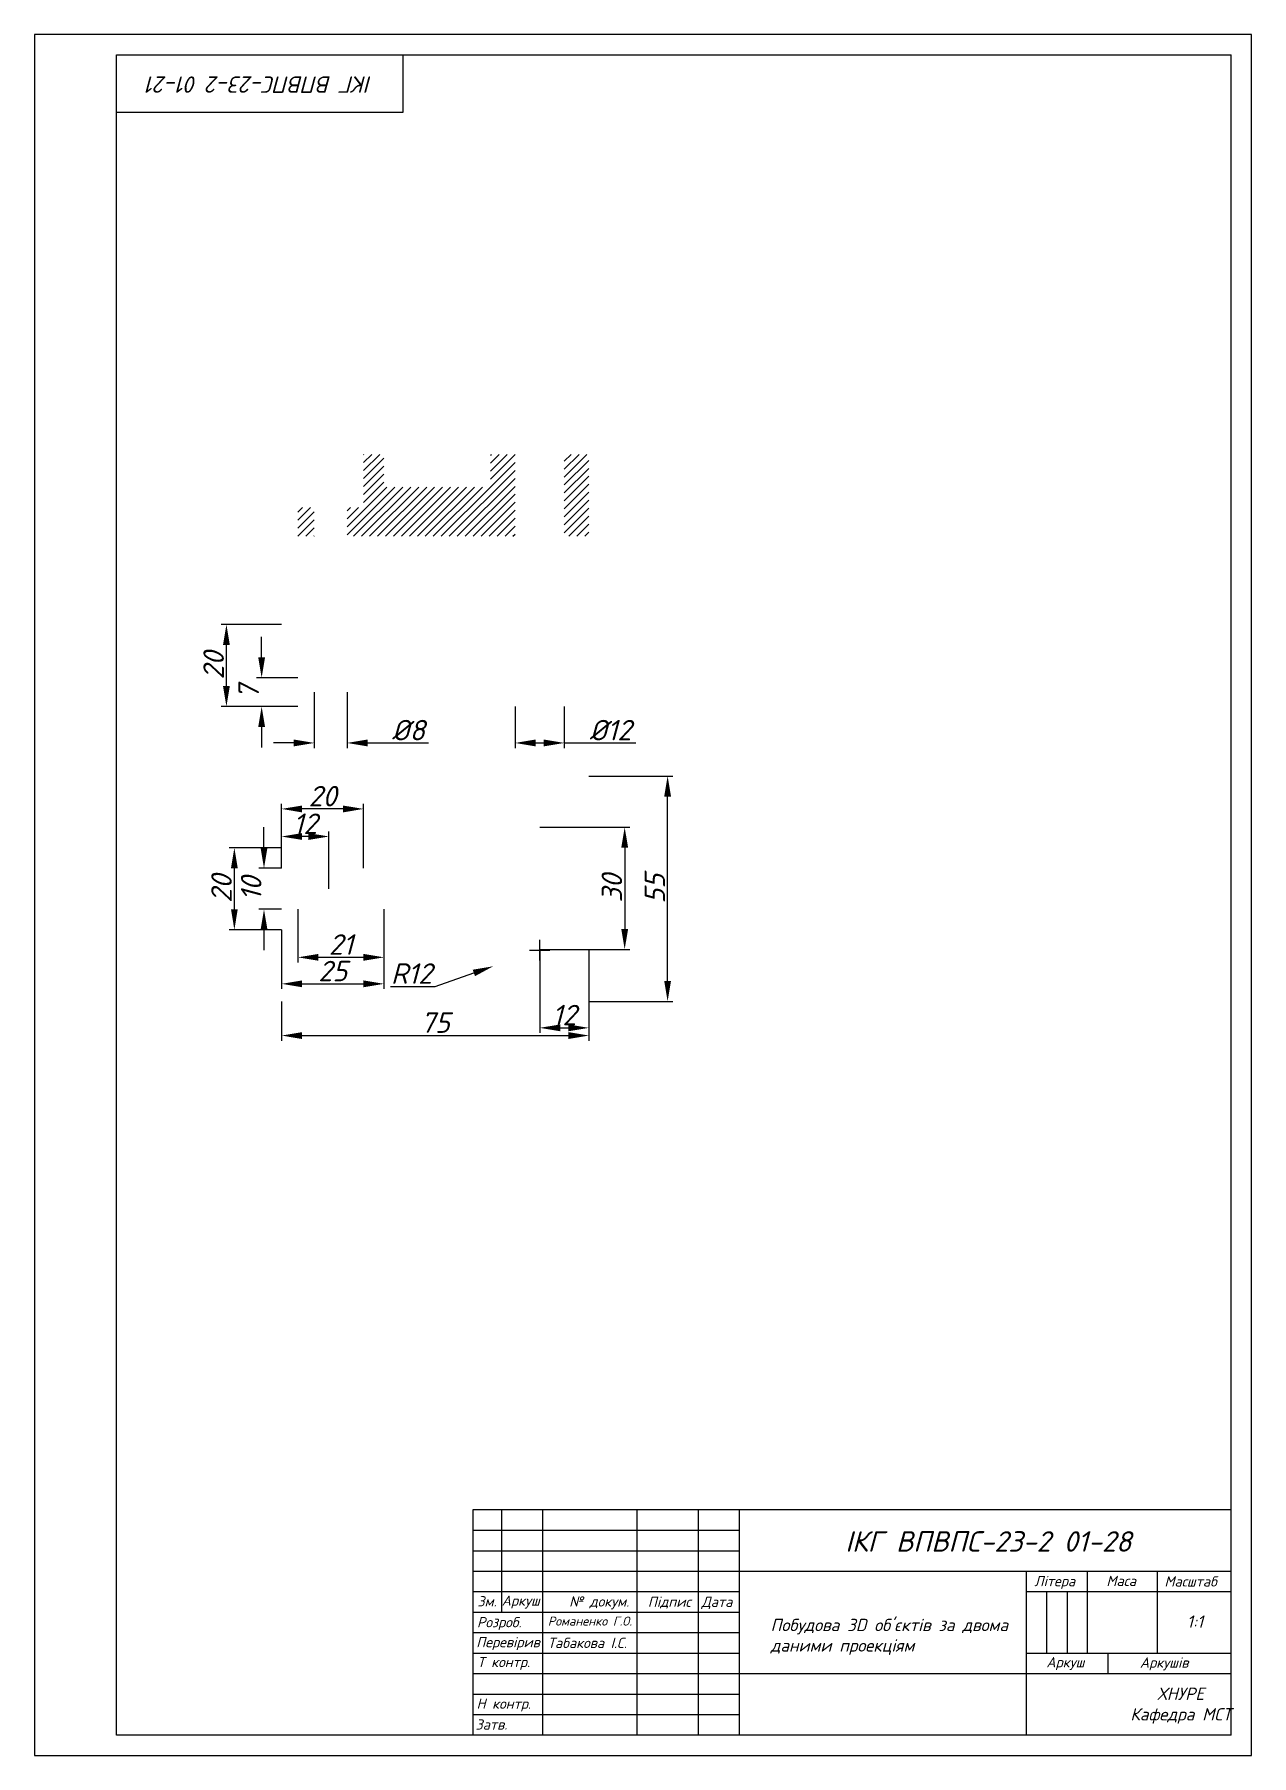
# Paper-space layout 'Опора' of a CAD drawing. Header units: millimetres. Extents: x 0 to 297, y 0 to 420.
# The model-space entities are those that its viewports show. They can reach past a viewport. Long polylines and large blocks are cut down to what shows.
import ezdxf

# ---------------------------------------------------------------- set-up
doc = ezdxf.new("R2010")
doc.units = ezdxf.units.MM
doc.header["$MEASUREMENT"] = 0
doc.layers.add('MD_Hatching', color=7, linetype='Continuous', lineweight=25)
doc.layers.add('таблиця', color=7, linetype='Continuous')
doc.styles.add('style2', font='ISOCPEUI.TTF')
doc.dimstyles.new('UA Standart', dxfattribs={"dimtxt": 5, "dimasz": 5, "dimexe": 1.25, "dimexo": 0, "dimtad": 1, "dimtoh": 1, "dimdec": 0, "dimzin": 0, "dimdsep": 46, "dimtxsty": 'style2', "dimcen": 2.5, "dimadec": 0, "dimazin": 0, "dimtfac": 1, "dimtdec": 0, "dimtofl": 0, "dimtmove": 0, "dimatfit": 3, "dimfxl": 1, "dimtolj": 1, "dimtzin": 0, "dimarcsym": 0})

# ---------------------------------------------------------------- blocks, each defined once
blk = doc.blocks.new('*D89')
at = {"color": 0, "lineweight": -2, "transparency": 16777216}
for p, q in [((60.32, 184.14), (60.32, 174.56)), ((135.32, 184.14), (135.32, 174.56)), ((65.32, 175.81), (130.32, 175.81))]:
    blk.add_line(p, q, dxfattribs=at)
at = {"color": 0, "transparency": 16777216}
for points in [[(65.32, 176.64), (65.32, 174.97), (60.32, 175.81)], [(130.32, 176.64), (130.32, 174.97), (135.32, 175.81)]]:
    blk.add_solid(points, dxfattribs=at)
at = {"color": 0, "transparency": 16777216, "insert": (97.82, 178.97), "char_height": 5, "attachment_point": 5, "style": 'style2'}
blk.add_mtext('\\A1;75', dxfattribs=at)
blk = doc.blocks.new('*D90')
at = {"color": 0, "lineweight": -2, "transparency": 16777216}
for p, q in [((135.29, 239.14), (155.78, 239.14)), ((154.53, 189.14), (154.53, 234.14)), ((135.29, 184.14), (155.78, 184.14))]:
    blk.add_line(p, q, dxfattribs=at)
at = {"color": 0, "transparency": 16777216}
for points in [[(153.7, 234.14), (155.36, 234.14), (154.53, 239.14)], [(153.7, 189.14), (155.36, 189.14), (154.53, 184.14)]]:
    blk.add_solid(points, dxfattribs=at)
at = {"color": 0, "transparency": 16777216, "insert": (151.41, 211.64), "char_height": 5, "attachment_point": 5, "rotation": 90, "style": 'style2'}
blk.add_mtext('\\A1;55', dxfattribs=at)
blk = doc.blocks.new('*D91')
at = {"color": 0, "lineweight": -2, "transparency": 16777216}
for p, q in [((123.32, 226.64), (145.3, 226.64)), ((144.05, 221.64), (144.05, 201.83)), ((123.32, 196.83), (145.3, 196.83))]:
    blk.add_line(p, q, dxfattribs=at)
at = {"color": 0, "transparency": 16777216}
for points in [[(143.22, 221.64), (144.89, 221.64), (144.05, 226.64)], [(143.22, 201.83), (144.89, 201.83), (144.05, 196.83)]]:
    blk.add_solid(points, dxfattribs=at)
at = {"color": 0, "transparency": 16777216, "insert": (140.93, 211.74), "char_height": 5, "attachment_point": 5, "rotation": 90, "style": 'style2'}
blk.add_mtext('\\A1;30', dxfattribs=at)
blk = doc.blocks.new('*D92')
at = {"color": 0, "lineweight": -2, "transparency": 16777216}
for p, q in [((60.32, 201.64), (60.32, 187.18)), ((85.32, 201.64), (85.32, 187.18)), ((65.32, 188.43), (80.32, 188.43))]:
    blk.add_line(p, q, dxfattribs=at)
at = {"color": 0, "transparency": 16777216}
for points in [[(65.32, 189.26), (65.32, 187.6), (60.32, 188.43)], [(80.32, 189.26), (80.32, 187.6), (85.32, 188.43)]]:
    blk.add_solid(points, dxfattribs=at)
at = {"color": 0, "transparency": 16777216, "insert": (72.82, 191.55), "char_height": 5, "attachment_point": 5, "style": 'style2'}
blk.add_mtext('\\A1;25', dxfattribs=at)
blk = doc.blocks.new('*D93')
at = {"color": 0, "lineweight": -2, "transparency": 16777216}
for p, q in [((64.32, 206.64), (64.32, 193.65)), ((85.32, 206.64), (85.32, 193.65)), ((69.32, 194.9), (80.32, 194.9))]:
    blk.add_line(p, q, dxfattribs=at)
at = {"color": 0, "transparency": 16777216}
for points in [[(69.32, 195.73), (69.32, 194.07), (64.32, 194.9)], [(80.32, 195.73), (80.32, 194.07), (85.32, 194.9)]]:
    blk.add_solid(points, dxfattribs=at)
at = {"color": 0, "transparency": 16777216, "insert": (74.82, 198.03), "char_height": 5, "attachment_point": 5, "style": 'style2'}
blk.add_mtext('\\A1;21', dxfattribs=at)
blk = doc.blocks.new('*D94')
at = {"color": 0, "lineweight": -2, "transparency": 16777216}
for p, q in [((56.04, 221.64), (56.04, 226.64)), ((60.32, 216.64), (54.79, 216.64)), ((60.32, 206.64), (54.79, 206.64)), ((56.04, 201.64), (56.04, 196.64))]:
    blk.add_line(p, q, dxfattribs=at)
at = {"color": 0, "transparency": 16777216}
for points in [[(55.21, 221.64), (56.88, 221.64), (56.04, 216.64)], [(55.21, 201.64), (56.88, 201.64), (56.04, 206.64)]]:
    blk.add_solid(points, dxfattribs=at)
at = {"color": 0, "transparency": 16777216, "insert": (52.92, 211.64), "char_height": 5, "attachment_point": 5, "rotation": 90, "style": 'style2'}
blk.add_mtext('\\A1;10', dxfattribs=at)
blk = doc.blocks.new('*D95')
at = {"color": 0, "lineweight": -2, "transparency": 16777216}
for p, q in [((60.32, 221.64), (47.56, 221.64)), ((48.81, 206.64), (48.81, 216.64)), ((60.32, 201.64), (47.56, 201.64))]:
    blk.add_line(p, q, dxfattribs=at)
at = {"color": 0, "transparency": 16777216}
for points in [[(47.98, 216.64), (49.64, 216.64), (48.81, 221.64)], [(47.98, 206.64), (49.64, 206.64), (48.81, 201.64)]]:
    blk.add_solid(points, dxfattribs=at)
at = {"color": 0, "transparency": 16777216, "insert": (45.68, 211.64), "char_height": 5, "attachment_point": 5, "rotation": 90, "style": 'style2'}
blk.add_mtext('\\A1;20', dxfattribs=at)
blk = doc.blocks.new('*D96')
at = {"color": 0, "lineweight": -2, "transparency": 16777216}
for p, q in [((60.32, 216.64), (60.32, 225.63)), ((66.89, 224.38), (65.32, 224.38)), ((71.89, 211.64), (71.89, 225.63))]:
    blk.add_line(p, q, dxfattribs=at)
at = {"color": 0, "transparency": 16777216}
for points in [[(65.32, 225.21), (65.32, 223.55), (60.32, 224.38)], [(66.89, 225.21), (66.89, 223.55), (71.89, 224.38)]]:
    blk.add_solid(points, dxfattribs=at)
at = {"color": 0, "transparency": 16777216, "insert": (66.1, 227.5), "char_height": 5, "attachment_point": 5, "style": 'style2'}
blk.add_mtext('\\A1;12', dxfattribs=at)
blk = doc.blocks.new('*D97')
at = {"color": 0, "lineweight": -2, "transparency": 16777216}
for p, q in [((60.32, 216.64), (60.32, 232.36)), ((75.32, 231.11), (65.32, 231.11)), ((80.32, 216.64), (80.32, 232.36))]:
    blk.add_line(p, q, dxfattribs=at)
at = {"color": 0, "transparency": 16777216}
for points in [[(65.32, 231.94), (65.32, 230.27), (60.32, 231.11)], [(75.32, 231.94), (75.32, 230.27), (80.32, 231.11)]]:
    blk.add_solid(points, dxfattribs=at)
at = {"color": 0, "transparency": 16777216, "insert": (70.32, 234.23), "char_height": 5, "attachment_point": 5, "style": 'style2'}
blk.add_mtext('\\A1;20', dxfattribs=at)
blk = doc.blocks.new('*D98')
at = {"color": 0, "lineweight": -2, "transparency": 16777216}
for p, q in [((123.32, 194.14), (123.32, 199.14)), ((120.82, 196.64), (125.82, 196.64)), ((97.8, 187.81), (107.25, 191.08)), ((86.9, 187.81), (97.8, 187.81))]:
    blk.add_line(p, q, dxfattribs=at)
at = {"color": 0, "transparency": 16777216}
blk.add_solid([(106.98, 191.87), (107.52, 190.3), (111.98, 192.72)], dxfattribs=at)
at = {"color": 0, "transparency": 16777216, "insert": (92.04, 190.94), "char_height": 5, "attachment_point": 5, "style": 'style2'}
blk.add_mtext('\\A1;R12', dxfattribs=at)
blk = doc.blocks.new('*D99')
at = {"color": 0, "lineweight": -2, "transparency": 16777216}
for p, q in [((123.32, 196.64), (123.32, 176.44)), ((135.31, 196.85), (135.31, 176.44)), ((128.32, 177.69), (130.31, 177.69))]:
    blk.add_line(p, q, dxfattribs=at)
at = {"color": 0, "transparency": 16777216}
for points in [[(128.32, 178.52), (128.32, 176.86), (123.32, 177.69)], [(130.31, 178.52), (130.31, 176.86), (135.31, 177.69)]]:
    blk.add_solid(points, dxfattribs=at)
at = {"color": 0, "transparency": 16777216, "insert": (129.32, 180.81), "char_height": 5, "attachment_point": 5, "style": 'style2'}
blk.add_mtext('\\A1;12', dxfattribs=at)
blk = doc.blocks.new('*D100')
at = {"color": 0, "lineweight": -2, "transparency": 16777216}
for p, q in [((117.32, 256.11), (117.32, 245.96)), ((129.32, 256.11), (129.32, 245.96)), ((122.32, 247.21), (124.32, 247.21)), ((129.32, 247.21), (146.81, 247.21))]:
    blk.add_line(p, q, dxfattribs=at)
at = {"color": 0, "transparency": 16777216}
for points in [[(122.32, 248.05), (122.32, 246.38), (117.32, 247.21)], [(124.32, 248.05), (124.32, 246.38), (129.32, 247.21)]]:
    blk.add_solid(points, dxfattribs=at)
at = {"color": 0, "transparency": 16777216, "insert": (140.56, 250.34), "char_height": 5, "attachment_point": 5, "style": 'style2'}
blk.add_mtext('\\A1;Ø12', dxfattribs=at)
blk = doc.blocks.new('*D101')
at = {"color": 0, "lineweight": -2, "transparency": 16777216}
for p, q in [((68.32, 259.61), (68.32, 245.96)), ((76.32, 259.61), (76.32, 245.96)), ((63.32, 247.21), (58.32, 247.21)), ((81.32, 247.21), (96.22, 247.21))]:
    blk.add_line(p, q, dxfattribs=at)
at = {"color": 0, "transparency": 16777216}
for points in [[(63.32, 248.05), (63.32, 246.38), (68.32, 247.21)], [(81.32, 248.05), (81.32, 246.38), (76.32, 247.21)]]:
    blk.add_solid(points, dxfattribs=at)
at = {"color": 0, "transparency": 16777216, "insert": (91.27, 250.34), "char_height": 5, "attachment_point": 5, "style": 'style2'}
blk.add_mtext('\\A1;Ø8', dxfattribs=at)
blk = doc.blocks.new('*D102')
at = {"color": 0, "lineweight": -2, "transparency": 16777216}
for p, q in [((55.46, 268.11), (55.46, 273.11)), ((64.32, 263.11), (54.21, 263.11)), ((64.32, 256.11), (54.21, 256.11)), ((55.46, 251.11), (55.46, 246.11))]:
    blk.add_line(p, q, dxfattribs=at)
at = {"color": 0, "transparency": 16777216}
for points in [[(54.63, 268.11), (56.3, 268.11), (55.46, 263.11)], [(54.63, 251.11), (56.3, 251.11), (55.46, 256.11)]]:
    blk.add_solid(points, dxfattribs=at)
at = {"color": 0, "transparency": 16777216, "insert": (52.31, 259.61), "char_height": 5, "attachment_point": 5, "rotation": 90, "style": 'style2'}
blk.add_mtext('\\A1;7', dxfattribs=at)
blk = doc.blocks.new('*D103')
at = {"color": 0, "lineweight": -2, "transparency": 16777216}
for p, q in [((60.32, 276.11), (45.62, 276.11)), ((46.87, 261.11), (46.87, 271.11)), ((60.32, 256.11), (45.62, 256.11))]:
    blk.add_line(p, q, dxfattribs=at)
at = {"color": 0, "transparency": 16777216}
for points in [[(46.04, 271.11), (47.7, 271.11), (46.87, 276.11)], [(46.04, 261.11), (47.7, 261.11), (46.87, 256.11)]]:
    blk.add_solid(points, dxfattribs=at)
at = {"color": 0, "transparency": 16777216, "insert": (43.75, 266.11), "char_height": 5, "attachment_point": 5, "rotation": 90, "style": 'style2'}
blk.add_mtext('\\A1;20', dxfattribs=at)

msp = doc.modelspace()

# ---------------------------------------------------------------- linework, layer by layer
for p, q in [((20, 5), (20, 415)), ((20, 415), (292, 415)), ((90, 401), (90, 415)), ((292, 5), (292, 415)), ((20, 401), (90, 401)), ((292, 60), (107, 60)), ((107, 60), (107, 5)), ((114, 60), (114, 35)), ((124, 60), (124, 5)), ((147, 60), (147, 5)), ((162, 60), (162, 5)), ((172, 60), (172, 5)), ((107, 55), (172, 55)), ((107, 50), (172, 50)), ((107, 45), (292, 45)), ((242, 45), (242, 5)), ((257, 40), (257, 45)), ((274, 45), (274, 25)), ((107, 40), (172, 40)), ((242, 40), (292, 40)), ((247, 40), (247, 25)), ((252, 40), (252, 25)), ((257, 25), (257, 40)), ((107, 35), (172, 35)), ((107, 30), (172, 30)), ((107, 25), (172, 25)), ((242, 25), (292, 25)), ((262, 20), (262, 25)), ((107, 20), (292, 20)), ((107, 15), (172, 15)), ((107, 10), (172, 10)), ((292, 5), (20, 5))]:
    msp.add_line(p, q)
msp.add_lwpolyline([(0, 0), (297, 0), (297, 420), (0, 420)], close=True)

# ---------------------------------------------------------------- texts
at = {"lineweight": -3, "insert": (82.4, 405.76), "char_height": 4, "attachment_point": 1, "rotation": 180, "style": 'style2'}
msp.add_mtext('{\\fISOCPEUR|b0|i1|c204|p34;ІКГ ВПВПС-23-2 01-21}', dxfattribs=at)
at = {"attachment_point": 1, "style": 'style2'}
for s, insert, char_height in [('{\\fISOCPEUR|b0|i1|c204|p34;ІКГ ВПВПС-23-2 01-28}', (197.87, 54.75), 5), ('{\\fISOCPEUR|b0|i1|c204|p34;Літера}', (243.98, 43.82), 2.5), ('{\\fISOCPEUR|b0|i1|c204|p34;Маса}', (261.58, 43.88), 2.5), ('{\\fISOCPEUR|b0|i1|c204|p34;Масштаб}', (275.74, 43.75), 2.5), ('{\\fISOCPEUR|b0|i1|c204|p34;Зм.}', (108.08, 38.89), 2.5), ('{\\fISOCPEUR|b0|i1|c204|p34;Аркуш}', (114.02, 39.06), 2.5), ('\\pxi-3,l4,t4;{\\fISOCPEUR|b0|i1|c204|p34;№ докум.}', (127.99, 38.85), 2.5), ('{\\fISOCPEUR|b0|i1|c204|p34;Підпис}', (149.68, 38.78), 2.5), ('{\\fISOCPEUR|b0|i1|c204|p34;Дата}', (162.78, 38.77), 2.5), ('{\\fISOCPEUR|b0|i1|c204|p34;Розроб.}', (108, 33.8), 2.5), ('{\\fISOCPEUR|b0|i1|c204|p34;Романенко Г.О.}', (125.29, 33.91), 2.2), ('{\\fISOCPEUR|b0|i1|c204|p34;Перевірив}', (107.81, 28.93), 2.5), ('{\\fISOCPEUR|b0|i1|c204|p34;Табакова І.С.}', (125.25, 28.75), 2.5), ('{\\fISOCPEUR|b0|i1|c204|p34;Т контр.}', (108.09, 24.08), 2.5), ('{\\fISOCPEUR|b0|i1|c204|p34;Аркуш}', (246.92, 24.03), 2.5), ('{\\fISOCPEUR|b0|i1|c204|p34;Аркушів}', (269.75, 23.95), 2.5), ('{\\fISOCPEUR|b0|i1|c204|p34;Н контр.}', (107.88, 13.91), 2.5), ('\\pxqc;{\\fISOCPEUR|b0|i1|c204|p34;ХНУРЕ\\PКафедра МСТ}', (267.42, 16.58), 3)]:
    msp.add_mtext(s, dxfattribs=dict(at, insert=insert, char_height=char_height))
for s, insert, char_height, width in [("\\pxql;{\\fISOCPEUR|b0|i1|c204|p34;Побудова 3D об'єктів за двома даними проекціям}", (179.63, 33.37), 3, 60.0135), ('1:{\\fISOCPEUR|b0|i1|c204|p34;1}', (281.21, 34.19), 3, 0.1499), ('{\\fISOCPEUR|b0|i1|c204|p34;Затв.}', (107.63, 8.83), 2.5, 20.3295)]:
    msp.add_mtext(s, dxfattribs=dict(at, insert=insert, char_height=char_height, width=width))

psp = doc.layouts.new('Опора')

# ---------------------------------------------------------------- hatches: boundary and pattern name
at = {"layer": 'MD_Hatching'}
h = psp.add_hatch(dxfattribs=at)
h.set_pattern_fill('ANSI31', color=256, scale=11, style=0)
h.paths.add_polyline_path([(129.32, 317.64), (129.32, 297.64), (135.32, 297.64), (135.32, 317.64)], flags=0)
h.paths.add_polyline_path([(91.71, 309.64), (91.71, 297.64), (117.32, 297.64), (117.32, 317.64), (111.32, 317.64), (111.32, 309.64)], flags=0)
h.paths.add_polyline_path([(64.32, 297.64), (68.32, 297.64), (68.32, 304.64), (64.32, 304.64)], flags=0)
h.paths.add_polyline_path([(76.32, 297.64), (91.71, 297.64), (91.71, 309.64), (85.32, 309.64), (85.32, 317.64), (80.32, 317.64), (80.32, 304.64), (76.32, 304.64)], flags=0)

# ---------------------------------------------------------------- dimensions: what is measured, and where the dimension line sits
for base, p1, p2, picture, middle in [((46.87, 276.11), (60.32, 256.11), (60.32, 276.11), '*D103', (43.75, 266.11)), ((55.46, 263.11), (64.32, 256.11), (64.32, 263.11), '*D102', (52.31, 259.61)), ((154.53, 239.14), (135.29, 184.14), (135.29, 239.14), '*D90', (151.41, 211.64)), ((56.04, 216.64), (60.32, 206.64), (60.32, 216.64), '*D94', (52.92, 211.64)), ((144.05, 196.83), (123.32, 226.64), (123.32, 196.83), '*D91', (140.93, 211.74)), ((48.81, 221.64), (60.32, 201.64), (60.32, 221.64), '*D95', (45.68, 211.64))]:
    dim = psp.add_linear_dim(base=base, p1=p1, p2=p2, angle=90, dimstyle='UA Standart', override={"dimlfac": -1})
    dim.commit()
    dim.dimension.update_dxf_attribs({"geometry": picture, "text_midpoint": middle})
dim = psp.add_linear_dim(base=(76.32, 247.21), p1=(68.32, 259.61), p2=(76.32, 259.61), text='Ø<>', dimstyle='UA Standart', override={"dimlfac": -1})
dim.commit()
dim.dimension.update_dxf_attribs({"geometry": '*D101', "text_midpoint": (91.27, 250.34)})
dim = psp.add_linear_dim(base=(129.32, 247.21), p1=(117.32, 256.11), p2=(129.32, 256.11), angle=180, text='Ø<>', dimstyle='UA Standart', override={"dimlfac": -1})
dim.commit()
dim.dimension.update_dxf_attribs({"geometry": '*D100', "text_midpoint": (140.56, 250.34)})
for base, p1, p2, picture, middle in [((60.32, 231.11), (80.32, 216.64), (60.32, 216.64), '*D97', (70.32, 234.23)), ((60.32, 224.38), (71.89, 211.64), (60.32, 216.64), '*D96', (66.1, 227.5)), ((85.32, 194.9), (64.32, 206.64), (85.32, 206.64), '*D93', (74.82, 198.03)), ((85.32, 188.43), (60.32, 201.64), (85.32, 201.64), '*D92', (72.82, 191.55)), ((135.32, 175.81), (60.32, 184.14), (135.32, 184.14), '*D89', (97.82, 178.97))]:
    dim = psp.add_linear_dim(base=base, p1=p1, p2=p2, dimstyle='UA Standart', override={"dimlfac": -1})
    dim.commit()
    dim.dimension.update_dxf_attribs({"geometry": picture, "text_midpoint": middle})
dim = psp.add_radius_dim(center=(123.32, 196.64), mpoint=(111.98, 192.72), dimstyle='UA Standart', override={"dimlfac": -1})
dim.commit()
dim.dimension.update_dxf_attribs({"geometry": '*D98', "text_midpoint": (92.04, 187.81), "dimtype": 164})
dim = psp.add_linear_dim(base=(135.31, 177.69), p1=(123.32, 196.64), p2=(135.31, 196.85), dimstyle='UA Standart')
dim.commit()
dim.dimension.update_dxf_attribs({"geometry": '*D99', "text_midpoint": (129.32, 180.81)})

# ---------------------------------------------------------------- viewports
at = {"layer": 'таблиця'}
psp.add_viewport(center=(148.52, 210.11), size=(297, 420), view_center_point=(148.5, 210), view_height=420, dxfattribs=at)

doc.saveas('drawing.dxf')
